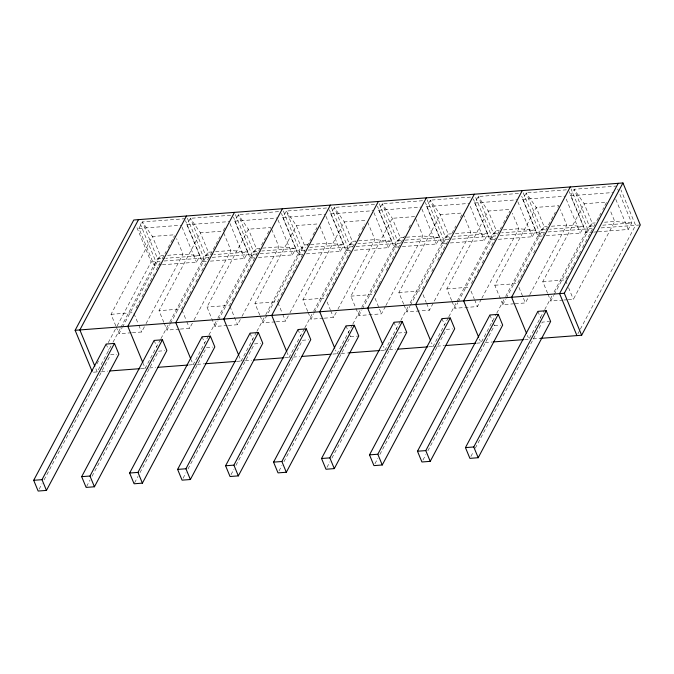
<?xml version="1.0" encoding="UTF-8"?>
<svg xmlns="http://www.w3.org/2000/svg" width="674" height="674" viewBox="0 0 674 674"><rect width="100%" height="100%" fill="white"/><g stroke="black" fill="none" stroke-linecap="round" stroke-linejoin="round"><path stroke-width="0.51" stroke-dasharray="3.37 2.53" d="M161.415 264.831L154.194 265.379L138.928 228.435L142.374 221.94L184.684 218.738M115.835 325.955L111.025 314.32L152.425 236.464L174.987 234.754M96.921 363.935L98.893 360.228M108.253 342.619L116.627 326.865M117.124 325.938L151.128 261.984L136.544 226.675M111.008 345.964L97.208 371.922L95.236 367.145M112.979 342.257L120.368 328.356M120.857 327.429L155.846 261.622L139.291 221.544M154.194 265.379L157.64 258.892L160.437 255.85L163.512 255.623M131.346 332.779L119.037 333.706L121.994 328.145M122.491 327.219L160.437 255.85L152.425 236.464L142.374 221.94L157.64 258.892L164.869 258.344M39.126 489.189L42.083 483.629M44.054 479.922L110.089 355.729M136.055 307.976L139.998 300.562M141.97 296.855L154.287 273.678M156.258 269.971L160.201 262.557M162.173 258.85L166.116 251.436M168.087 247.729L174.499 235.681M206.295 261.436L202.166 261.748L186.9 224.796L190.346 218.309L232.656 215.107M132.374 332.695L141.607 332.004L145.55 324.582M146.039 323.655L182.999 254.149L176.588 238.63M163.807 322.315L159.005 310.68L200.397 232.825L222.959 231.123L225.116 227.559M162.451 264.756L196.496 262.178L199.951 255.69L185.485 220.684M160.454 339.553L145.18 368.282L143.208 363.513M160.951 338.626L169.326 322.871M169.823 321.945L203.826 257.99L186.867 216.961M202.166 261.748L205.612 255.261L208.409 252.219L211.484 251.992M179.318 329.148L167.017 330.075L169.974 324.514M170.463 323.587L208.409 252.219L200.397 232.825L190.346 218.309L205.612 255.261L212.841 254.713M86.609 486.485L90.055 479.998M92.026 476.291L158.559 351.162L164.793 350.691M193.885 285.801L181.567 308.978L159.005 310.68M195.856 282.094L199.799 274.68M201.77 270.973L205.713 263.559M207.685 259.852L220.002 236.684M254.267 257.805L250.138 258.117L234.872 221.165L238.318 214.677L280.628 211.476M180.346 329.064L189.579 328.364L193.522 320.95M194.011 320.024L230.971 250.509L223.364 232.092M227.298 325.508L214.989 326.443L206.977 307.049L248.369 229.194L270.931 227.492M210.423 261.124L244.468 258.546L247.922 252.059L233.457 217.053M208.426 335.922L193.152 364.651L191.18 359.882M208.923 334.995L217.298 319.24M217.795 318.313L251.798 254.359L235.234 214.281M250.138 258.117L253.584 251.629L256.381 248.588L261.512 248.201M214.989 326.443L217.946 320.883M218.435 319.956L256.381 248.588L248.369 229.194L238.318 214.677L253.584 251.629L260.813 251.082M134.581 482.854L138.027 476.366M139.998 472.659L206.53 347.531L212.765 347.059M233.482 297.925L229.539 305.339L206.977 307.049M235.453 294.218L239.396 286.804M241.368 283.097L245.311 275.683M247.282 271.976L251.225 264.562M253.197 260.855L259.6 248.807M261.571 245.1L265.514 237.686M267.485 233.979L270.442 228.419M302.238 254.165L298.11 254.486L282.844 217.534L286.298 211.046L328.6 207.845M228.317 325.432L237.551 324.733L241.494 317.319M241.983 316.392L278.943 246.878L271.336 228.461M259.751 315.053L254.949 303.418L296.341 225.563L318.912 223.852M258.395 257.485L292.449 254.907L295.894 248.42L281.429 213.422M256.398 332.29L241.124 361.02L239.152 356.251M256.895 331.364L265.27 315.609M265.767 314.682L299.77 250.728L283.206 210.65M298.11 254.486L301.564 247.99L304.353 244.957L309.484 244.569M275.27 321.877L262.961 322.812L304.353 244.957L296.341 225.563L286.298 211.046L301.564 247.99L305.684 247.678M183.042 478.296L185.999 472.735M187.97 469.02L254.502 343.9L260.737 343.428M278.994 298.927L277.511 301.708L254.949 303.418M280.965 295.22L284.9 287.806M286.871 284.099L290.814 276.685M292.786 272.978L299.197 260.931M301.168 257.224L305.111 249.81M307.083 246.103L311.026 238.689M312.997 234.982L316.94 227.559M350.21 250.534L346.082 250.846L330.816 213.902L334.27 207.415L376.572 204.214M276.289 321.801L285.523 321.102L289.466 313.688M289.963 312.761L326.924 243.247L319.308 224.821M307.732 311.422L302.921 299.787L344.313 221.931L366.883 220.221M306.367 253.854L340.421 251.276L343.866 244.788L329.409 209.791M304.37 328.659L289.095 357.389L287.124 352.62M304.867 327.733L313.242 311.978M313.739 311.043L347.742 247.097L331.178 207.019M346.082 250.846L349.536 244.359L352.325 241.326L357.456 240.938M323.242 318.246L310.933 319.181L313.89 313.621M314.379 312.694L352.325 241.326L344.313 221.931L334.27 207.415L349.536 244.359L353.665 244.047M231.022 474.656L233.971 469.096M235.942 465.389L302.474 340.269L308.709 339.797M326.469 296.223L330.412 288.809M332.383 285.102L338.795 273.054M340.758 269.347L344.7 261.933M346.672 258.226L350.615 250.812M352.586 247.105L355.543 241.536M358.501 235.976L359.983 233.196M361.955 229.489L364.912 223.928M398.182 246.903L394.054 247.215L378.788 210.271L382.242 203.784L424.544 200.574M324.27 318.17L333.495 317.471L337.438 310.057M337.935 309.13L374.896 239.615L367.279 221.19M385.41 306.426L381.467 313.84L358.905 315.55L350.893 296.156L392.285 218.3L414.855 216.59M354.339 250.222L388.392 247.644L391.838 241.157L377.381 206.151M352.35 325.028L337.067 353.757L335.492 349.941M352.839 324.101L361.213 308.338M361.711 307.411L395.714 243.466L379.159 203.388M394.054 247.215L397.508 240.728L400.297 237.695L405.428 237.307M358.905 315.55L361.862 309.981M362.351 309.054L400.297 237.695L392.285 218.3L382.242 203.784L397.508 240.728L403.701 240.264M278.994 471.025L281.951 465.464M283.923 461.757L350.446 336.638L349.334 333.95M374.441 292.592L378.384 285.178M378.881 284.251L381.838 278.691M386.269 270.35L390.212 262.936M392.184 259.229L396.127 251.806M398.098 248.099L404.501 236.052M408.941 227.711L410.415 224.931M446.154 243.272L442.026 243.584L426.76 206.64L430.214 200.153L472.516 196.943M385.907 305.499L422.868 235.984L415.251 217.559M403.675 304.159L398.865 292.524L440.265 214.669L462.827 212.959M402.311 246.591L436.364 244.013L439.81 237.526L425.353 202.52M400.322 321.388L385.039 350.126L383.464 346.31M400.811 320.462L408.208 306.56M410.18 302.853L443.686 239.826L427.131 199.757M442.026 243.584L445.48 237.096L448.277 234.063L451.353 233.827M463.223 213.928L470.84 232.353L429.439 310.209L406.877 311.91L409.834 306.35M410.331 305.423L448.277 234.063L440.265 214.669L430.214 200.153L445.48 237.096L449.609 236.785M326.966 467.394L329.923 461.833M331.894 458.126L398.418 333.007L405.689 332.451M422.413 288.961L423.895 286.18M425.867 282.473L428.824 276.913M431.781 271.352L433.256 268.572M437.696 260.223L450.013 237.054M451.984 233.347L455.927 225.933M460.359 217.592L461.842 214.812M494.126 239.641L490.006 239.952L474.74 203L478.186 196.513L520.496 193.312M451.647 300.528L446.837 288.885L488.237 211.038L510.799 209.328M450.283 242.96L484.336 240.382L487.782 233.895L473.325 198.889M448.294 317.757L433.02 346.495L431.436 342.678M448.783 316.831L491.658 236.195L475.103 196.117M490.006 239.952L493.452 233.465L496.249 230.424L499.324 230.196M481.354 299.155L477.419 306.569L454.849 308.279L457.806 302.719M458.303 301.792L496.249 230.424L488.237 211.038L478.186 196.513L493.452 233.465L497.581 233.153M374.938 463.763L377.895 458.202M379.866 454.495L446.39 329.367L452.625 328.895M471.37 283.476L475.313 276.062M477.285 272.347L480.242 266.786M482.213 263.079L484.682 258.445M486.653 254.738L489.61 249.178M491.582 245.471L495.525 238.057M497.496 234.35L501.439 226.936M503.411 223.229L509.814 211.181M542.107 236.01L537.978 236.321L522.712 199.369L526.158 192.882L568.468 189.68M481.851 298.228L518.812 228.722L512.4 213.203M514.102 303.797L502.821 304.648L494.809 285.254L536.209 207.398L558.771 205.696L557.297 208.477M498.255 239.329L532.308 236.751L535.763 230.264L521.701 196.227M481.48 341.929L496.266 314.126M496.755 313.199L505.138 297.445M505.626 296.518L539.63 232.564L523.075 192.486M537.978 236.321L541.424 229.834L544.221 226.793L547.296 226.565M502.821 304.648L505.778 299.088M506.275 298.161L544.221 226.793L536.209 207.398L526.158 192.882L541.424 229.834L545.552 229.522M422.91 460.131L425.867 454.571M427.838 450.864L494.371 325.736L493.258 323.048M517.868 282.617L529.2 261.301M533.639 252.961L535.114 250.18M538.071 244.62L541.028 239.059M543 235.352L555.325 212.184M593.171 232.142L585.95 232.69L570.684 195.738L574.13 189.251L616.44 186.049M515.13 303.713L525.391 302.938L529.334 295.524M529.823 294.597L566.783 225.082L560.372 209.572M547.591 293.257L542.781 281.622L584.181 203.767L606.743 202.057L602.8 209.479M546.226 235.698L580.28 233.12L583.735 226.624L569.269 191.627M529.452 338.297L544.238 310.495M544.735 309.568L552.124 295.667M554.095 291.96L587.602 228.933L571.046 188.855M585.95 232.69L589.396 226.203L592.193 223.161L595.268 222.926M563.102 300.082L550.793 301.017L553.75 295.456M554.247 294.53L592.193 223.161L584.181 203.767L574.13 189.251L589.396 226.203L593.524 225.883M470.882 456.5L473.35 451.866M475.313 448.159L542.343 322.105L549.613 321.557M565.84 278.985L568.797 273.425M570.768 269.718L574.711 262.304M576.683 258.597L580.626 251.183M582.597 247.476L594.915 224.307M596.886 220.6L600.829 213.186M568.233 299.694L573.363 299.307L614.755 221.451L609.953 209.816M598.327 231.746L628.252 229.48L631.707 222.993L619.254 192.857M577.921 333.74L579.893 330.033M580.381 329.106L635.582 225.301L620.99 189.992M138.928 228.435L181.23 225.226M186.9 224.796L229.211 221.594M234.872 221.165L277.183 217.963M282.844 217.534L325.154 214.332M330.816 213.902L373.126 210.701M378.788 210.271L421.098 207.07M426.76 206.64L469.07 203.43M474.74 203L517.042 199.799M522.712 199.369L565.014 196.168M570.684 195.738L612.986 192.537M167.615 255.311L182.999 254.149L199.951 255.69L165.897 258.268M215.587 251.68L230.971 250.509L247.922 252.059L213.869 254.637M262.54 248.125L278.943 246.878L295.894 248.42L261.841 250.998M310.512 244.494L326.924 243.247L343.866 244.788L309.813 247.366M358.484 240.862L374.896 239.615L391.838 241.157L357.784 243.735M406.456 237.223L422.868 235.984L439.81 237.526L404.729 240.18M455.456 233.516L470.84 232.353L487.782 233.895L453.737 236.473M503.427 229.885L518.812 228.722L535.763 230.264L501.709 232.842M551.399 226.253L566.783 225.082L583.735 226.624L549.681 229.211M604.502 222.226L614.755 221.451L631.707 222.993L602.809 225.183M151.128 261.984L160.024 261.31M164.195 260.99L211.122 257.443M212.167 257.358L259.094 253.803M260.139 253.727L307.066 250.172M308.111 250.096L355.038 246.541M356.083 246.465L403.018 242.91M404.055 242.834L450.99 239.278M452.027 239.194L495.828 235.883M500.007 235.563L543.8 232.252M547.979 231.932L591.78 228.621M601.166 227.905L640.3 224.939M594.207 232.058L597.299 231.831M111.025 314.32L133.595 312.61M302.921 299.787L325.483 298.077M350.893 296.156L373.455 294.445M398.865 292.524L421.427 290.814M446.837 288.885L469.399 287.183M494.809 285.254L517.379 283.543M542.781 281.622L565.351 279.912M564.13 300.006L567.205 299.77M110.587 354.802L116.813 354.33M350.446 336.638L357.717 336.082M494.371 325.736L500.597 325.264M93.425 372.208L100.333 371.686M101.378 371.601L107.638 371.13M141.009 368.602L148.305 368.046M149.35 367.97L155.61 367.498M188.981 364.971L196.277 364.415M197.322 364.339L204.626 363.783M236.953 361.34L244.249 360.784M245.294 360.708L251.554 360.228M284.925 357.709L292.23 357.153M293.266 357.077L299.526 356.597M332.897 354.069L340.202 353.521M341.238 353.437L347.498 352.965M380.869 350.438L388.173 349.89M389.218 349.806L395.469 349.334M428.841 346.807L436.145 346.251M437.19 346.175L444.486 345.619M476.813 343.176L480.992 342.855L479.408 339.039M485.162 342.544L492.458 341.988M524.793 339.544L528.964 339.224L527.388 335.408M533.134 338.912L540.43 338.356M617.645 188.964L618.85 191.879M615.8 199.344L628.252 229.48M566.219 199.083L580.28 233.12M565.747 280.881L566.952 283.796M568.553 287.672L573.363 299.307M517.851 201.745L532.308 236.751M547.996 294.226L550.793 301.017M537.903 311.354L540.86 318.524M518.98 287.427L525.391 302.938M470.275 206.354L484.336 240.382M489.922 314.994L492.888 322.155M471.008 291.058L474.21 298.818M474.614 299.787L477.419 306.569M421.899 209.007L436.364 244.013M452.043 301.497L454.849 308.279M441.95 318.625L444.545 324.893M423.036 294.69L426.238 302.449M426.642 303.418L429.439 310.209M373.927 212.639L388.392 247.644M404.071 305.128L406.877 311.91M393.978 322.256L396.944 329.418M375.056 298.321L381.467 313.84M325.955 216.278L340.421 251.276M346.006 325.887L348.964 333.057M327.084 301.952L330.294 309.711M330.69 310.68L333.495 317.471M277.983 219.909L292.449 254.907M308.128 312.391L310.933 319.181M298.034 329.519L300.621 335.787M277.915 302.677L282.322 313.343M282.718 314.311L285.523 321.102M230.011 223.541L244.468 258.546M260.156 316.022L262.961 322.812M250.062 333.15L252.649 339.426M229.944 306.308L237.551 324.733M182.039 227.172L196.496 262.178M202.09 336.781L204.677 343.058M181.963 309.947L186.369 320.613M186.774 321.582L189.579 328.364M164.212 323.293L167.017 330.075M154.119 340.421L156.705 346.689M133.991 313.579L138.397 324.245M138.802 325.213L141.607 332.004M116.24 326.924L119.037 333.706M106.147 344.052L108.733 350.32"/><path stroke-width="1.01" d="M92.094 371.323L75.134 330.294L133.781 219.994L622.953 182.957L640.3 224.939L581.654 335.239L540.43 338.356M138.499 219.64L79.861 329.931L94.84 366.193M33.7 480.292L106.147 344.052L114.454 343.42L118.894 354.17L46.447 490.411L38.14 491.043L33.7 480.292L42.007 479.669L114.454 343.42M186.479 216.009L127.833 326.3L142.812 362.561M81.672 476.661L154.119 340.421L162.426 339.789L166.866 350.539L94.427 486.78L86.112 487.412L81.672 476.661L89.979 476.029L162.426 339.789M234.451 212.377L175.804 322.669L190.784 358.93M129.644 473.03L202.09 336.781L210.398 336.158L214.838 346.908L142.399 483.148L134.084 483.78L129.644 473.03L137.959 472.398L210.398 336.158M282.423 208.738L223.776 319.038L238.756 355.299M177.616 469.399L250.062 333.15L258.369 332.526L262.809 343.268L190.371 479.517L182.056 480.149L177.616 469.399L185.931 468.767L258.369 332.526M330.395 205.107L271.748 315.407L286.728 351.659M225.588 465.768L298.034 329.519L306.341 328.887L310.781 339.637L238.343 475.886L230.036 476.51L225.588 465.768L233.903 465.136L306.341 328.887M378.367 201.475L319.72 311.767L334.708 348.028M273.568 462.137L346.006 325.887L354.313 325.256L358.762 336.006L286.315 472.255L278.008 472.878L273.568 462.137L281.875 461.505L354.313 325.256M426.339 197.844L367.692 308.136L382.68 344.397M321.54 458.497L393.978 322.256L402.294 321.624L406.734 332.375L334.287 468.615L325.98 469.247L321.54 458.497L329.847 457.873L402.294 321.624M474.311 194.213L415.664 304.505L430.652 340.766M369.512 454.866L441.95 318.625L450.266 317.993L454.706 328.743L382.259 464.984L373.952 465.616L369.512 454.866L377.819 454.242L450.266 317.993M522.283 190.582L463.645 300.874L478.624 337.135M417.484 451.235L489.922 314.994L498.238 314.362L502.678 325.112L430.231 461.353L421.924 461.985L417.484 451.235L425.791 450.603L498.238 314.362M570.255 186.951L511.617 297.242L526.596 333.504M465.456 447.603L537.903 311.354L546.21 310.731L550.65 321.473L478.203 457.722L469.896 458.354L465.456 447.603L473.763 446.972L546.21 310.731M618.235 183.311L559.589 293.611L576.936 335.593M581.654 335.239L564.307 293.249L622.953 182.957M75.134 330.294L564.307 293.249M109.719 370.97L139.965 368.678M157.691 367.338L187.936 365.047M205.663 363.707L235.908 361.416M253.635 360.076L283.88 357.784M301.615 356.445L330.816 354.229M348.542 352.89L379.824 350.522M397.559 349.174L427.805 346.883M445.531 345.543L475.777 343.251M493.503 341.912L523.749 339.62M473.763 446.972L478.203 457.722M425.791 450.603L430.231 461.353M377.819 454.242L382.259 464.984M329.847 457.873L334.287 468.615M281.875 461.505L286.315 472.255M233.903 465.136L238.343 475.886M185.931 468.767L190.371 479.517M137.959 472.398L142.399 483.148M89.979 476.029L94.427 486.78M42.007 479.669L46.447 490.411"/></g></svg>
